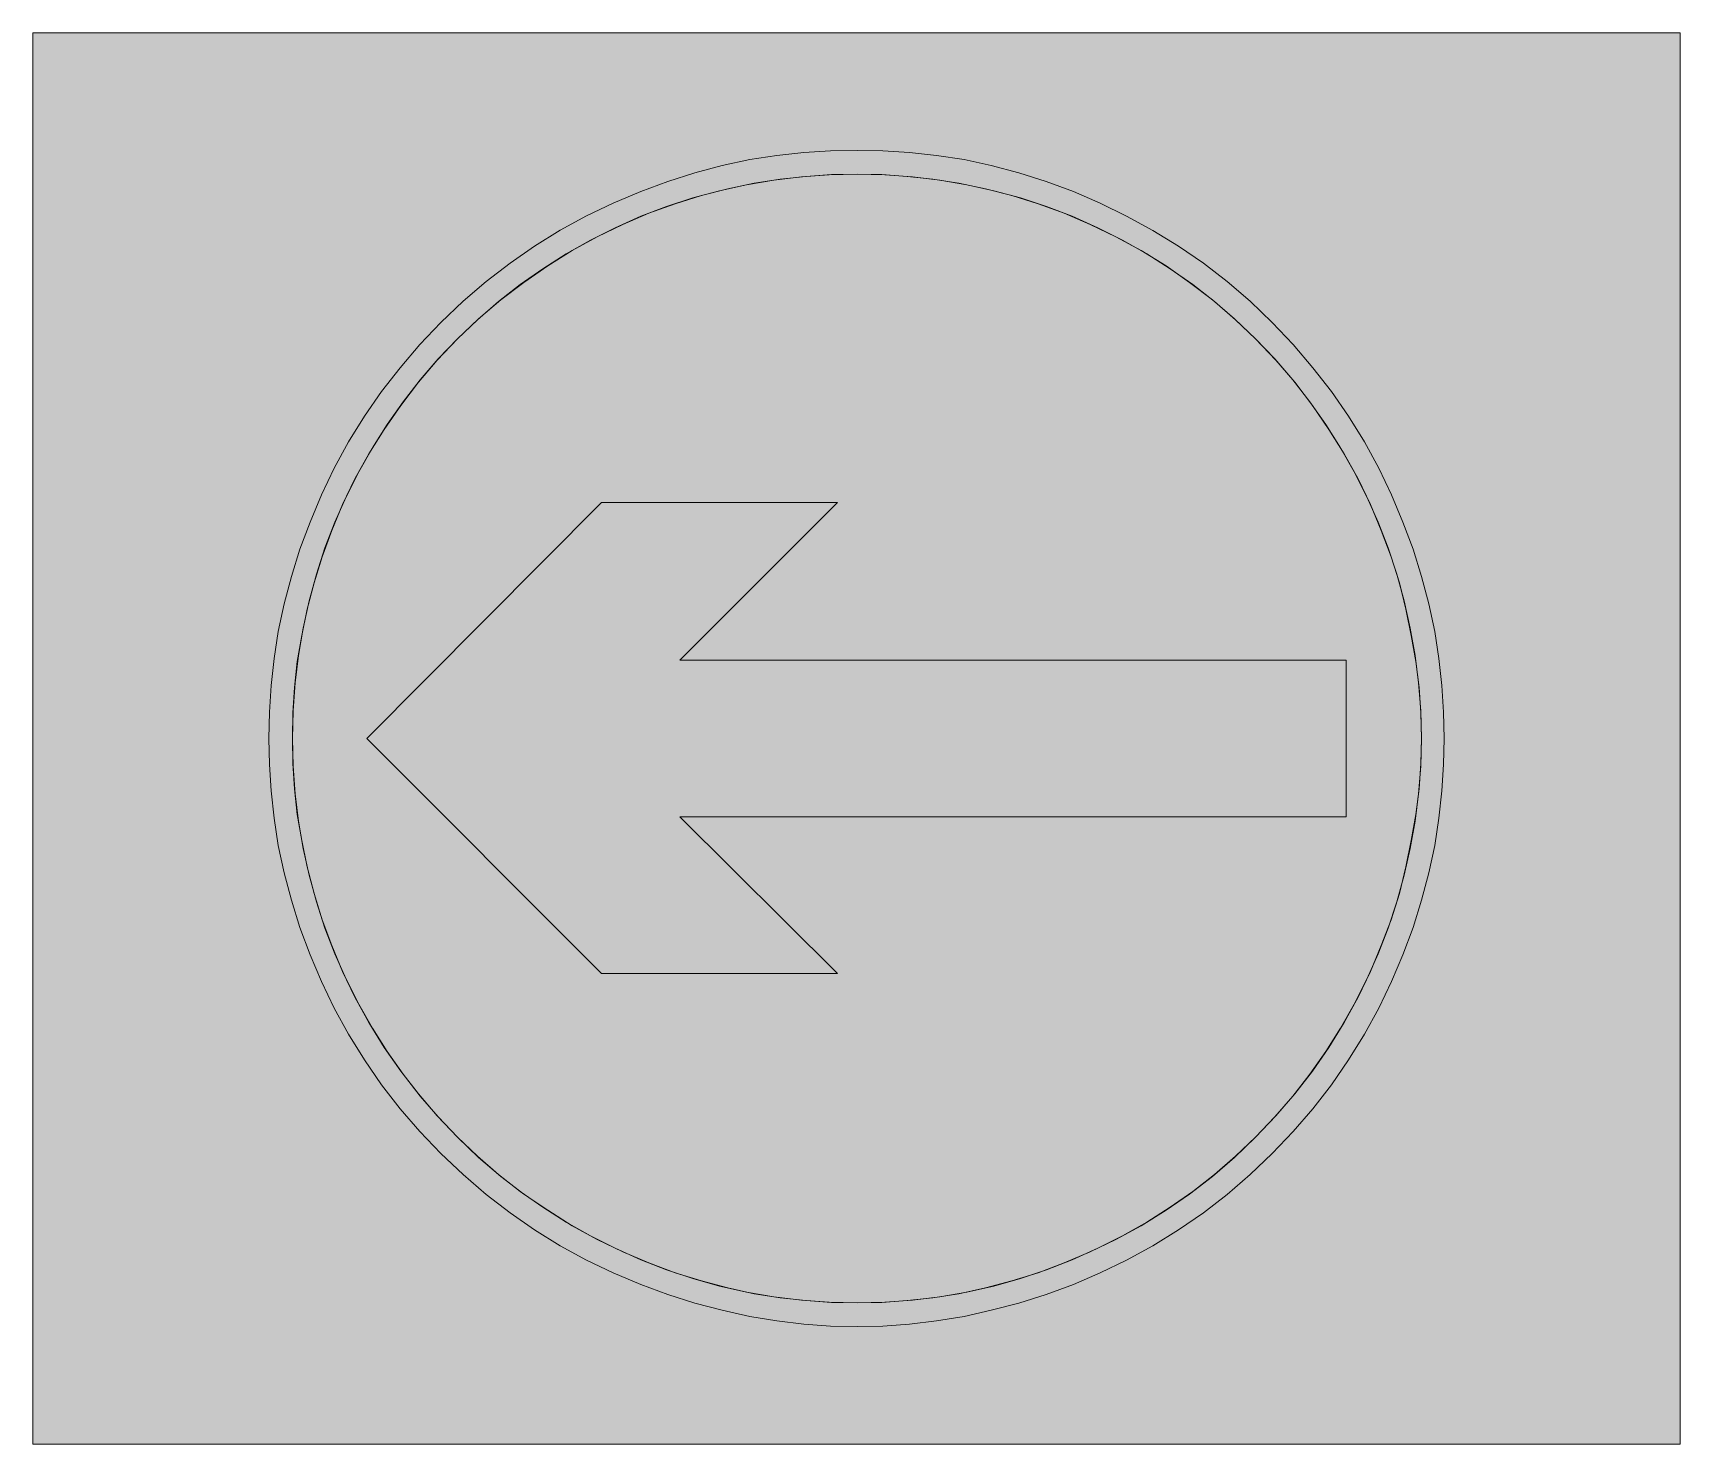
# Model space of a CAD drawing. Header units: metres. Extents: x 141 to 429, y 13 to 259.
import ezdxf

# ---------------------------------------------------------------- set-up
doc = ezdxf.new("R2010")
doc.units = ezdxf.units.M
for name, color, linetype, true_color in [('FILL_BLUE_0000FF', 7, 'Continuous', 0x0000ff), ('FILL_WHITE_FFFFFF', 7, 'Continuous', 0xffffff), ('FILL_YELLOW_FFFF00', 7, 'Continuous', 0xffff00)]:
    doc.layers.add(name, color=color, linetype=linetype, true_color=true_color)

msp = doc.modelspace()

# ---------------------------------------------------------------- hatches: boundary and pattern name
at = {"layer": 'FILL_BLUE_0000FF', "true_color": 0x0000ff}
h = msp.add_hatch(color=7, dxfattribs=at)
h.dxf.hatch_style = 1
h.paths.add_polyline_path([(186.42, 140.94), (186.77, 145.78), (187.35, 150.6), (188.17, 155.39), (189.21, 160.12), (190.48, 164.78), (191.97, 169.38), (193.68, 173.88), (195.67, 178.34), (197.86, 182.68), (200.25, 186.9), (202.84, 190.98), (205.62, 194.93), (208.59, 198.74), (211.75, 202.4), (215.1, 205.92), (218.62, 209.27), (222.28, 212.43), (226.09, 215.4), (230.04, 218.18), (234.12, 220.77), (238.34, 223.16), (242.68, 225.35), (247.14, 227.34), (251.64, 229.05), (256.24, 230.54), (260.9, 231.81), (265.63, 232.85), (270.42, 233.67), (275.24, 234.25), (280.08, 234.6), (284.94, 234.72), (289.79, 234.6), (294.61, 234.25), (299.41, 233.67), (304.15, 232.85), (308.85, 231.81), (313.49, 230.54), (318.06, 229.05), (322.56, 227.34), (327.02, 225.35), (331.36, 223.16), (335.58, 220.77), (339.66, 218.18), (343.61, 215.4), (347.42, 212.43), (351.08, 209.27), (354.6, 205.92), (357.95, 202.4), (361.11, 198.74), (364.08, 194.93), (366.86, 190.98), (369.45, 186.9), (371.84, 182.68), (374.03, 178.34), (376.02, 173.88), (377.74, 169.38), (379.25, 164.78), (380.55, 160.12), (381.62, 155.39), (382.47, 150.6), (383.08, 145.78), (383.45, 140.94), (383.58, 136.08), (383.45, 131.23), (383.08, 126.41), (382.47, 121.61), (381.62, 116.87), (380.55, 112.17), (379.25, 107.53), (377.74, 102.96), (376.02, 98.46), (374.03, 94), (371.84, 89.66), (369.45, 85.44), (366.86, 81.36), (364.08, 77.41), (361.11, 73.6), (357.95, 69.94), (354.6, 66.42), (351.08, 63.07), (347.42, 59.91), (343.61, 56.94), (339.66, 54.16), (335.58, 51.57), (331.36, 49.18), (327.02, 46.99), (322.56, 45), (318.06, 43.23), (313.49, 41.69), (308.85, 40.39), (304.15, 39.33), (299.41, 38.5), (294.61, 37.91), (289.79, 37.56), (284.94, 37.44), (280.08, 37.56), (275.24, 37.91), (270.42, 38.5), (265.63, 39.33), (260.9, 40.39), (256.24, 41.69), (251.64, 43.23), (247.14, 45), (242.68, 46.99), (238.34, 49.18), (234.12, 51.57), (230.04, 54.16), (226.09, 56.94), (222.28, 59.91), (218.62, 63.07), (215.1, 66.42), (211.75, 69.94), (208.59, 73.6), (205.62, 77.41), (202.84, 81.36), (200.25, 85.44), (197.86, 89.66), (195.67, 94), (193.68, 98.46), (191.97, 102.96), (190.48, 107.53), (189.21, 112.17), (188.17, 116.87), (187.35, 121.61), (186.77, 126.41), (186.42, 131.23), (186.3, 136.08), (186.42, 140.94)])
at = {"layer": 'FILL_WHITE_FFFFFF', "true_color": 0xffffff}
h = msp.add_hatch(color=7, dxfattribs=at)
h.dxf.hatch_style = 1
h.paths.add_polyline_path([(182.56, 145.37), (183.07, 150.08), (183.78, 154.8), (184.83, 159.63), (186.1, 164.41), (187.6, 169.15), (189.36, 173.88), (191.36, 178.68), (193.59, 183.35), (196.09, 187.93), (198.9, 192.42), (201.87, 196.7), (205.09, 200.88), (208.54, 204.92), (212.22, 208.8), (216.1, 212.48), (220.14, 215.93), (224.32, 219.15), (228.6, 222.12), (233.09, 224.93), (237.67, 227.43), (242.34, 229.66), (247.14, 231.66), (251.87, 233.42), (256.61, 234.92), (261.39, 236.19), (266.22, 237.24), (270.94, 237.95), (275.65, 238.46), (280.32, 238.76), (284.94, 238.86), (289.46, 238.76), (294.1, 238.46), (298.84, 237.95), (303.66, 237.24), (308.41, 236.19), (313.2, 234.92), (317.99, 233.42), (322.74, 231.66), (327.43, 229.64), (332.05, 227.36), (336.61, 224.85), (341.1, 222.12), (345.46, 219.15), (349.63, 215.93), (353.63, 212.48), (357.48, 208.8), (361.16, 204.92), (364.61, 200.88), (367.83, 196.7), (370.8, 192.42), (373.61, 187.93), (376.11, 183.35), (378.34, 178.68), (380.34, 173.88), (382.1, 169.15), (383.6, 164.41), (384.87, 159.63), (385.92, 154.8), (386.63, 150.08), (387.13, 145.37), (387.44, 140.7), (387.54, 136.08), (387.44, 131.56), (387.13, 126.92), (386.63, 122.18), (385.92, 117.36), (384.87, 112.61), (383.6, 107.82), (382.1, 103.03), (380.34, 98.28), (378.34, 93.59), (376.11, 88.97), (373.61, 84.41), (370.8, 79.92), (367.83, 75.56), (364.61, 71.39), (361.16, 67.39), (357.48, 63.54), (353.63, 59.86), (349.63, 56.41), (345.46, 53.19), (341.1, 50.22), (336.61, 47.41), (332.05, 44.91), (327.43, 42.68), (322.74, 40.68), (317.99, 38.92), (313.2, 37.42), (308.41, 36.15), (303.66, 35.1), (298.84, 34.29), (294.1, 33.73), (289.46, 33.4), (284.94, 33.3), (280.32, 33.4), (275.65, 33.73), (270.94, 34.29), (266.22, 35.1), (261.39, 36.15), (256.61, 37.42), (251.87, 38.92), (247.14, 40.68), (242.34, 42.68), (237.67, 44.91), (233.09, 47.41), (228.6, 50.22), (224.32, 53.19), (220.14, 56.41), (216.1, 59.86), (212.22, 63.54), (208.54, 67.39), (205.09, 71.39), (201.87, 75.56), (198.9, 79.92), (196.09, 84.41), (193.59, 88.97), (191.36, 93.59), (189.36, 98.28), (187.6, 103.03), (186.1, 107.82), (184.83, 112.61), (183.78, 117.36), (183.07, 122.18), (182.56, 126.92), (182.26, 131.56), (182.16, 136.08), (182.26, 140.7), (182.56, 145.37)])
h.paths.add_polyline_path([(186.64, 127.31), (187.14, 122.82), (187.92, 118.26), (188.86, 113.64), (190.06, 109.01), (191.49, 104.41), (193.14, 99.9), (195.03, 95.34), (197.19, 90.86), (199.62, 86.43), (202.32, 82.08), (205.23, 77.96), (208.3, 73.98), (211.58, 70.13), (215.1, 66.42), (218.82, 62.88), (222.68, 59.56), (226.72, 56.47), (230.94, 53.64), (235.19, 50.94), (239.56, 48.51), (244.03, 46.35), (248.58, 44.46), (253.17, 42.73), (257.76, 41.29), (262.35, 40.08), (266.94, 39.06), (271.5, 38.35), (276.01, 37.85), (280.48, 37.54), (284.94, 37.44), (289.29, 37.54), (293.71, 37.85), (298.2, 38.35), (302.76, 39.06), (307.38, 40.08), (312.01, 41.29), (316.61, 42.73), (321.12, 44.46), (325.68, 46.35), (330.16, 48.51), (334.59, 50.94), (338.94, 53.64), (343.06, 56.47), (347.04, 59.56), (350.89, 62.88), (354.6, 66.42), (358.14, 70.13), (361.46, 73.98), (364.55, 77.96), (367.38, 82.08), (370.08, 86.43), (372.51, 90.86), (374.67, 95.34), (376.56, 99.9), (378.29, 104.41), (379.71, 109.01), (380.86, 113.64), (381.78, 118.26), (382.59, 122.82), (383.15, 127.31), (383.48, 131.73), (383.58, 136.08), (383.48, 140.54), (383.15, 145.01), (382.59, 149.52), (381.78, 154.08), (380.86, 158.67), (379.71, 163.26), (378.29, 167.85), (376.56, 172.44), (374.67, 176.99), (372.51, 181.46), (370.08, 185.83), (367.38, 190.08), (364.55, 194.3), (361.46, 198.34), (358.14, 202.2), (354.6, 205.92), (350.89, 209.44), (347.04, 212.72), (343.06, 215.79), (338.94, 218.7), (334.59, 221.37), (330.16, 223.76), (325.68, 225.91), (321.12, 227.88), (316.61, 229.53), (312.01, 230.96), (307.38, 232.16), (302.76, 233.1), (298.2, 233.81), (293.71, 234.32), (289.29, 234.62), (284.94, 234.72), (280.48, 234.62), (276.01, 234.32), (271.5, 233.81), (266.94, 233.1), (262.35, 232.16), (257.76, 230.96), (253.17, 229.53), (248.58, 227.88), (244.03, 225.91), (239.56, 223.76), (235.19, 221.37), (230.94, 218.7), (226.72, 215.79), (222.68, 212.72), (218.82, 209.44), (215.1, 205.92), (211.58, 202.2), (208.3, 198.34), (205.23, 194.3), (202.32, 190.08), (199.62, 185.83), (197.19, 181.46), (195.03, 176.99), (193.14, 172.44), (191.49, 167.85), (190.06, 163.26), (188.86, 158.67), (187.92, 154.08), (187.14, 149.52), (186.64, 145.01), (186.38, 140.54), (186.3, 136.08), (186.38, 131.73), (186.64, 127.31)], flags=16)
h = msp.add_hatch(color=7, dxfattribs=at)
h.dxf.hatch_style = 1
h.paths.add_polyline_path([(370.44, 122.4), (253.98, 122.4), (281.52, 95.04), (240.3, 95.04), (199.26, 136.08), (240.3, 177.3), (281.52, 177.3), (253.98, 149.76), (370.44, 149.76), (370.44, 122.4)])
at = {"layer": 'FILL_YELLOW_FFFF00', "true_color": 0xffff00}
h = msp.add_hatch(color=7, dxfattribs=at)
h.dxf.hatch_style = 1
h.paths.add_polyline_path([(428.76, 259.38), (428.76, 12.78), (140.94, 12.78), (140.94, 259.38), (428.76, 259.38)])

# ---------------------------------------------------------------- linework, layer by layer
at = {"layer": 'FILL_BLUE_0000FF', "lineweight": 0, "true_color": 0x0000ff}
msp.add_lwpolyline([(186.42, 140.94), (186.77, 145.78), (187.35, 150.6), (188.17, 155.39), (189.21, 160.12), (190.48, 164.78), (191.97, 169.38), (193.68, 173.88), (195.67, 178.34), (197.86, 182.68), (200.25, 186.9), (202.84, 190.98), (205.62, 194.93), (208.59, 198.74), (211.75, 202.4), (215.1, 205.92), (218.62, 209.27), (222.28, 212.43), (226.09, 215.4), (230.04, 218.18), (234.12, 220.77), (238.34, 223.16), (242.68, 225.35), (247.14, 227.34), (251.64, 229.05), (256.24, 230.54), (260.9, 231.81), (265.63, 232.85), (270.42, 233.67), (275.24, 234.25), (280.08, 234.6), (284.94, 234.72), (289.79, 234.6), (294.61, 234.25), (299.41, 233.67), (304.15, 232.85), (308.85, 231.81), (313.49, 230.54), (318.06, 229.05), (322.56, 227.34), (327.02, 225.35), (331.36, 223.16), (335.58, 220.77), (339.66, 218.18), (343.61, 215.4), (347.42, 212.43), (351.08, 209.27), (354.6, 205.92), (357.95, 202.4), (361.11, 198.74), (364.08, 194.93), (366.86, 190.98), (369.45, 186.9), (371.84, 182.68), (374.03, 178.34), (376.02, 173.88), (377.74, 169.38), (379.25, 164.78), (380.55, 160.12), (381.62, 155.39), (382.47, 150.6), (383.08, 145.78), (383.45, 140.94), (383.58, 136.08), (383.45, 131.23), (383.08, 126.41), (382.47, 121.61), (381.62, 116.87), (380.55, 112.17), (379.25, 107.53), (377.74, 102.96), (376.02, 98.46), (374.03, 94), (371.84, 89.66), (369.45, 85.44), (366.86, 81.36), (364.08, 77.41), (361.11, 73.6), (357.95, 69.94), (354.6, 66.42), (351.08, 63.07), (347.42, 59.91), (343.61, 56.94), (339.66, 54.16), (335.58, 51.57), (331.36, 49.18), (327.02, 46.99), (322.56, 45), (318.06, 43.23), (313.49, 41.69), (308.85, 40.39), (304.15, 39.33), (299.41, 38.5), (294.61, 37.91), (289.79, 37.56), (284.94, 37.44), (280.08, 37.56), (275.24, 37.91), (270.42, 38.5), (265.63, 39.33), (260.9, 40.39), (256.24, 41.69), (251.64, 43.23), (247.14, 45), (242.68, 46.99), (238.34, 49.18), (234.12, 51.57), (230.04, 54.16), (226.09, 56.94), (222.28, 59.91), (218.62, 63.07), (215.1, 66.42), (211.75, 69.94), (208.59, 73.6), (205.62, 77.41), (202.84, 81.36), (200.25, 85.44), (197.86, 89.66), (195.67, 94), (193.68, 98.46), (191.97, 102.96), (190.48, 107.53), (189.21, 112.17), (188.17, 116.87), (187.35, 121.61), (186.77, 126.41), (186.42, 131.23), (186.3, 136.08)], close=True, dxfattribs=at)
at = {"layer": 'FILL_WHITE_FFFFFF', "lineweight": 0, "true_color": 0xffffff}
for points in [[(182.56, 145.37), (183.07, 150.08), (183.78, 154.8), (184.83, 159.63), (186.1, 164.41), (187.6, 169.15), (189.36, 173.88), (191.36, 178.68), (193.59, 183.35), (196.09, 187.93), (198.9, 192.42), (201.87, 196.7), (205.09, 200.88), (208.54, 204.92), (212.22, 208.8), (216.1, 212.48), (220.14, 215.93), (224.32, 219.15), (228.6, 222.12), (233.09, 224.93), (237.67, 227.43), (242.34, 229.66), (247.14, 231.66), (251.87, 233.42), (256.61, 234.92), (261.39, 236.19), (266.22, 237.24), (270.94, 237.95), (275.65, 238.46), (280.32, 238.76), (284.94, 238.86), (289.46, 238.76), (294.1, 238.46), (298.84, 237.95), (303.66, 237.24), (308.41, 236.19), (313.2, 234.92), (317.99, 233.42), (322.74, 231.66), (327.43, 229.64), (332.05, 227.36), (336.61, 224.85), (341.1, 222.12), (345.46, 219.15), (349.63, 215.93), (353.63, 212.48), (357.48, 208.8), (361.16, 204.92), (364.61, 200.88), (367.83, 196.7), (370.8, 192.42), (373.61, 187.93), (376.11, 183.35), (378.34, 178.68), (380.34, 173.88), (382.1, 169.15), (383.6, 164.41), (384.87, 159.63), (385.92, 154.8), (386.63, 150.08), (387.13, 145.37), (387.44, 140.7), (387.54, 136.08), (387.44, 131.56), (387.13, 126.92), (386.63, 122.18), (385.92, 117.36), (384.87, 112.61), (383.6, 107.82), (382.1, 103.03), (380.34, 98.28), (378.34, 93.59), (376.11, 88.97), (373.61, 84.41), (370.8, 79.92), (367.83, 75.56), (364.61, 71.39), (361.16, 67.39), (357.48, 63.54), (353.63, 59.86), (349.63, 56.41), (345.46, 53.19), (341.1, 50.22), (336.61, 47.41), (332.05, 44.91), (327.43, 42.68), (322.74, 40.68), (317.99, 38.92), (313.2, 37.42), (308.41, 36.15), (303.66, 35.1), (298.84, 34.29), (294.1, 33.73), (289.46, 33.4), (284.94, 33.3), (280.32, 33.4), (275.65, 33.73), (270.94, 34.29), (266.22, 35.1), (261.39, 36.15), (256.61, 37.42), (251.87, 38.92), (247.14, 40.68), (242.34, 42.68), (237.67, 44.91), (233.09, 47.41), (228.6, 50.22), (224.32, 53.19), (220.14, 56.41), (216.1, 59.86), (212.22, 63.54), (208.54, 67.39), (205.09, 71.39), (201.87, 75.56), (198.9, 79.92), (196.09, 84.41), (193.59, 88.97), (191.36, 93.59), (189.36, 98.28), (187.6, 103.03), (186.1, 107.82), (184.83, 112.61), (183.78, 117.36), (183.07, 122.18), (182.56, 126.92), (182.26, 131.56), (182.16, 136.08), (182.26, 140.7)], [(186.64, 127.31), (187.14, 122.82), (187.92, 118.26), (188.86, 113.64), (190.06, 109.01), (191.49, 104.41), (193.14, 99.9), (195.03, 95.34), (197.19, 90.86), (199.62, 86.43), (202.32, 82.08), (205.23, 77.96), (208.3, 73.98), (211.58, 70.13), (215.1, 66.42), (218.82, 62.88), (222.68, 59.56), (226.72, 56.47), (230.94, 53.64), (235.19, 50.94), (239.56, 48.51), (244.03, 46.35), (248.58, 44.46), (253.17, 42.73), (257.76, 41.29), (262.35, 40.08), (266.94, 39.06), (271.5, 38.35), (276.01, 37.85), (280.48, 37.54), (284.94, 37.44), (289.29, 37.54), (293.71, 37.85), (298.2, 38.35), (302.76, 39.06), (307.38, 40.08), (312.01, 41.29), (316.61, 42.73), (321.12, 44.46), (325.68, 46.35), (330.16, 48.51), (334.59, 50.94), (338.94, 53.64), (343.06, 56.47), (347.04, 59.56), (350.89, 62.88), (354.6, 66.42), (358.14, 70.13), (361.46, 73.98), (364.55, 77.96), (367.38, 82.08), (370.08, 86.43), (372.51, 90.86), (374.67, 95.34), (376.56, 99.9), (378.29, 104.41), (379.71, 109.01), (380.86, 113.64), (381.78, 118.26), (382.59, 122.82), (383.15, 127.31), (383.48, 131.73), (383.58, 136.08), (383.48, 140.54), (383.15, 145.01), (382.59, 149.52), (381.78, 154.08), (380.86, 158.67), (379.71, 163.26), (378.29, 167.85), (376.56, 172.44), (374.67, 176.99), (372.51, 181.46), (370.08, 185.83), (367.38, 190.08), (364.55, 194.3), (361.46, 198.34), (358.14, 202.2), (354.6, 205.92), (350.89, 209.44), (347.04, 212.72), (343.06, 215.79), (338.94, 218.7), (334.59, 221.37), (330.16, 223.76), (325.68, 225.91), (321.12, 227.88), (316.61, 229.53), (312.01, 230.96), (307.38, 232.16), (302.76, 233.1), (298.2, 233.81), (293.71, 234.32), (289.29, 234.62), (284.94, 234.72), (280.48, 234.62), (276.01, 234.32), (271.5, 233.81), (266.94, 233.1), (262.35, 232.16), (257.76, 230.96), (253.17, 229.53), (248.58, 227.88), (244.03, 225.91), (239.56, 223.76), (235.19, 221.37), (230.94, 218.7), (226.72, 215.79), (222.68, 212.72), (218.82, 209.44), (215.1, 205.92), (211.58, 202.2), (208.3, 198.34), (205.23, 194.3), (202.32, 190.08), (199.62, 185.83), (197.19, 181.46), (195.03, 176.99), (193.14, 172.44), (191.49, 167.85), (190.06, 163.26), (188.86, 158.67), (187.92, 154.08), (187.14, 149.52), (186.64, 145.01), (186.38, 140.54), (186.3, 136.08), (186.38, 131.73)]]:
    msp.add_lwpolyline(points, close=True, dxfattribs=at)
at = {"layer": 'FILL_WHITE_FFFFFF', "lineweight": 0, "true_color": 0x0000ff}
msp.add_lwpolyline([(370.44, 122.4), (253.98, 122.4), (281.52, 95.04), (240.3, 95.04), (199.26, 136.08), (240.3, 177.3), (281.52, 177.3), (253.98, 149.76), (370.44, 149.76)], close=True, dxfattribs=at)
at = {"layer": 'FILL_YELLOW_FFFF00', "lineweight": 0, "true_color": 0xffff00}
msp.add_lwpolyline([(428.76, 259.38), (428.76, 12.78), (140.94, 12.78), (140.94, 259.38)], close=True, dxfattribs=at)

doc.saveas('drawing.dxf')
